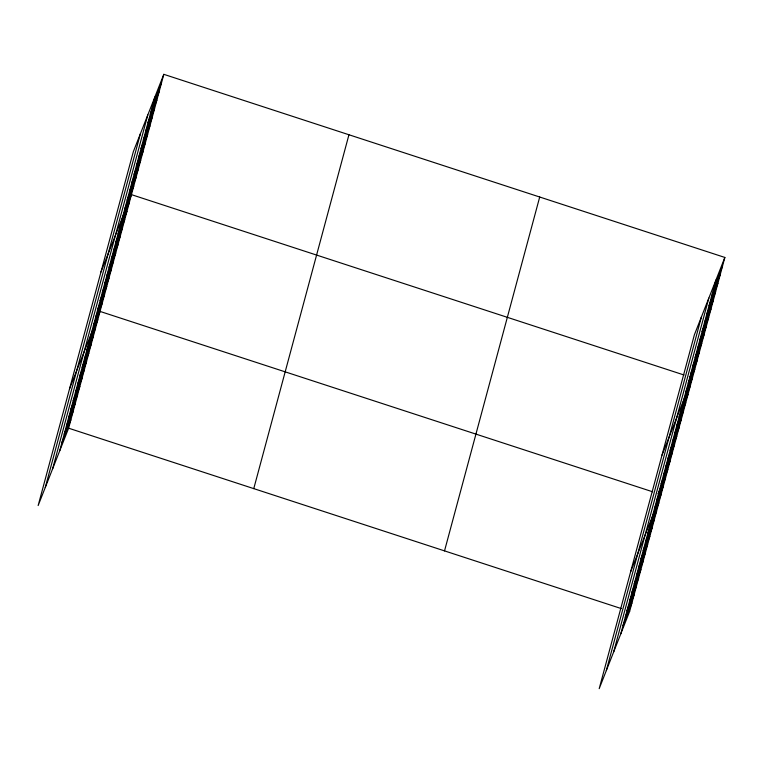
<?xml version="1.0" encoding="UTF-8"?>
<svg xmlns="http://www.w3.org/2000/svg" width="763" height="763" viewBox="0 0 763 763"><rect width="100%" height="100%" fill="white"/><g stroke="black" fill="none" stroke-linecap="round" stroke-linejoin="round"><path stroke-width="1.14" d="M45.275 487.481L140.449 133.611M52.609 468.854L147.793 114.975M59.733 450.771L154.918 96.901M163.807 74.326L133.334 151.684L38.15 505.554L68.622 428.196L163.807 74.326L724.85 257.446L629.666 611.316L599.193 688.674L694.378 334.804L724.85 257.446M253.764 488.625L348.949 134.755M444.524 550.886L539.708 197.016M606.318 670.591L701.502 316.721M613.652 651.964L708.837 298.095M620.777 633.881L715.961 280.011M152.6 105.494L161.489 82.919M150.292 114.088L159.181 91.512M147.974 122.681L156.873 100.106M145.666 131.274L154.555 108.699M143.358 139.867L152.247 117.292M141.041 148.461L149.939 125.885M138.732 157.054L147.621 134.488M136.424 165.647L145.313 143.082M134.107 174.241L143.005 151.675M131.799 182.843L140.688 160.268M129.491 191.437L138.38 168.861M127.173 200.03L136.062 177.455M124.865 208.623L133.754 186.048M100.974 272L131.446 194.641L684.077 375.014M120.306 225.552L129.195 202.987M118.065 233.898L126.954 211.322M115.823 242.243L124.712 219.668M113.582 250.579L122.471 228.003M111.331 258.924L120.23 236.349M109.09 267.26L117.979 244.694M106.849 275.605L115.738 253.03M104.607 283.941L113.496 261.375M102.356 292.286L111.255 269.711M100.115 300.632L109.004 278.056M97.874 308.967L106.763 286.392M95.633 317.313L104.521 294.737M93.382 325.648L102.28 303.083M69.557 388.777L100.029 311.418L652.661 491.792M88.899 342.329L97.788 319.764M86.658 350.675L95.547 328.1M84.407 359.02L93.305 336.445M82.166 367.356L91.055 344.781M79.924 375.701L88.813 353.126M77.683 384.037L86.572 361.471M75.432 392.382L84.331 369.807M73.191 400.718L82.089 378.152M70.949 409.063L79.838 386.488M68.708 417.409L77.597 394.833M66.467 425.744L75.356 403.169M64.216 434.09L73.114 411.515M61.975 442.426L70.864 419.86M713.643 288.605L722.542 266.039M711.335 297.208L720.224 274.632M709.027 305.801L717.916 283.226M706.71 314.394L715.608 291.819M704.402 322.987L713.291 300.412M702.094 331.581L710.982 309.005M699.776 340.174L708.665 317.599M697.468 348.767L706.357 326.192M695.15 357.361L704.049 334.785M692.842 365.954L701.731 343.379M690.534 374.547L699.423 351.972M688.216 383.14L697.115 360.575M685.908 391.734L694.797 369.168M662.017 455.12L692.489 377.761L689.332 376.731M681.349 408.672L690.248 386.097M679.108 417.018L687.997 394.442M676.867 425.353L685.756 402.778M674.626 433.699L683.514 411.123M672.375 442.035L681.273 419.469M670.133 450.38L679.022 427.805M667.892 458.716L676.781 436.15M665.651 467.061L674.54 444.486M663.4 475.406L672.298 452.831M661.159 483.742L670.057 461.167M658.917 492.087L667.806 469.512M656.676 500.423L665.565 477.857M654.435 508.768L663.324 486.193M630.6 571.897L661.082 494.538L657.925 493.508M649.942 525.449L658.831 502.874M647.701 533.795L656.59 511.22M645.46 542.131L654.349 519.555M643.209 550.476L652.107 527.901M640.968 558.812L649.857 536.246M638.726 567.157L647.615 544.582M636.485 575.493L645.374 552.927M634.234 583.838L643.133 561.263M631.993 592.183L640.882 569.608M629.752 600.519L638.641 577.944M627.51 608.864L636.399 586.289M625.259 617.2L634.158 594.635M623.018 625.546L631.907 602.97M68.622 428.196L621.254 608.569M626.509 610.286L629.666 611.316"/></g></svg>
